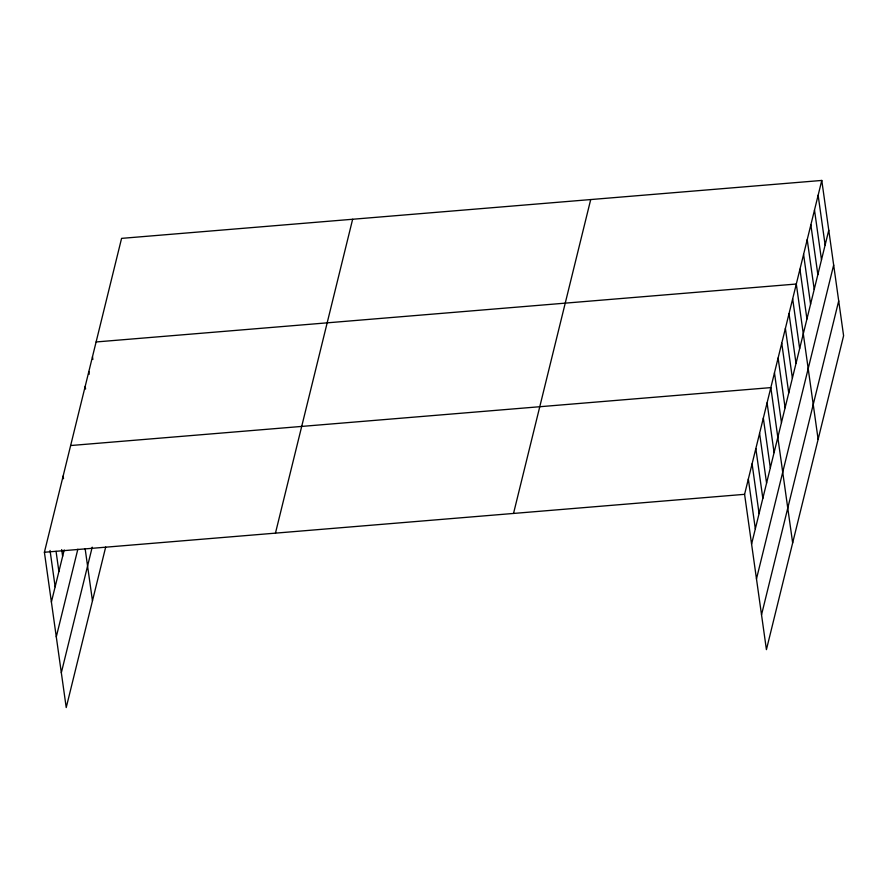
<?xml version="1.0" encoding="UTF-8"?>
<svg xmlns="http://www.w3.org/2000/svg" width="888" height="888" viewBox="0 0 888 888"><rect width="100%" height="100%" fill="white"/><g stroke="black" fill="none" stroke-linecap="round" stroke-linejoin="round"><path stroke-width="1.33" d="M105.694 547.03L66.223 707.558L44.4 552.258L121.578 238.373L821.777 180.442L843.6 335.742L766.422 649.628L744.588 494.327L821.777 180.442M51.393 602.031L64.202 549.938M56.288 636.851L77.844 549.195M61.328 672.738L92.208 547.175M275.458 533.144L352.647 219.247M513.53 513.442L590.709 199.556M751.581 544.1L828.77 230.214M756.476 578.92L833.666 265.035M761.527 614.807L838.705 300.91M96.115 341.958L796.303 284.027L818.125 439.327M70.64 445.532L770.828 387.612L792.662 542.912M44.4 552.258L744.588 494.327M818.137 195.238L825.13 245.01M814.496 210.034L821.489 259.807M810.855 224.831L817.848 274.603M807.214 239.627L814.218 289.399M803.585 254.423L810.578 304.196M799.944 269.231L806.937 318.992M792.662 298.823L799.655 348.596M789.021 313.619L796.025 363.392M785.392 328.416L792.385 378.188M781.751 343.212L788.744 392.984M778.11 358.008L785.103 407.781M774.469 372.805L781.462 422.577M767.088 402.852L774.081 452.625M763.336 418.104L770.329 467.865M759.584 433.344L766.577 483.116M755.832 448.595L762.836 498.357M752.092 463.836L759.085 513.608M748.34 479.087L755.333 528.86M92.474 356.754L92.852 359.44M88.833 371.55L89.211 374.237M85.193 386.347L85.57 389.033M85.148 548.74L92.463 600.843M63.148 476.024L63.525 478.721M61.694 549.561L62.637 556.288M56.055 551.359L58.897 571.539M50.039 550.46L55.145 586.779"/></g></svg>
